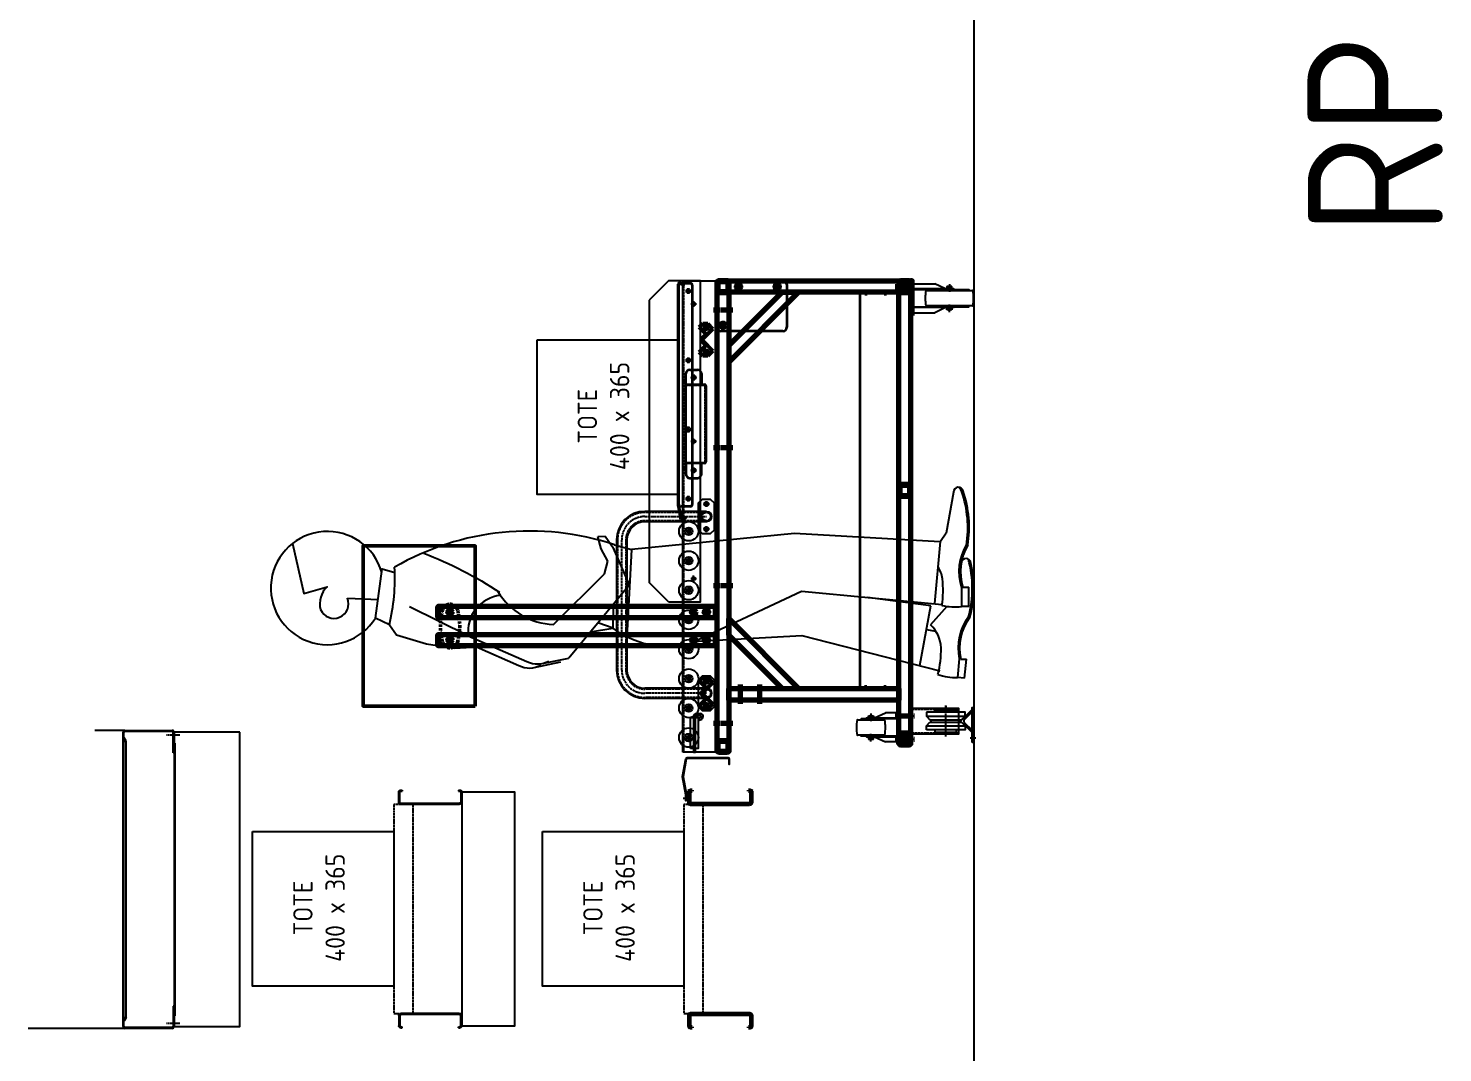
# Model space of a CAD drawing. Header units: millimetres. Extents: x -677815 to 476396, y -125373 to 39000.
# Drawn here: x 399487 to 403145, y -39129 to -36480 of the extents above; entities that cross this region are included whole.
import ezdxf

# ---------------------------------------------------------------- set-up
doc = ezdxf.new("R2010")
doc.units = ezdxf.units.MM
for name, pattern in [('Xref Rapid Pick$0$AM_ISO02W050', [7.5, 6, -1.5]), ('Xref Rapid Pick$0$CENTER', [7, 4, -1, 1, -1]), ('Xref Rapid Pick$0$HIDDEN', [9.525, 6.35, -3.175])]:
    doc.linetypes.add(name, pattern=pattern)
for name, color, linetype, lineweight in [('AM_BOR', 4, 'Continuous', 25), ('Xref Rapid Pick$0$Conv - Trash', 1, 'Continuous', 25), ('Xref Rapid Pick$0$Conv- Product decant', 3, 'Continuous', 50), ('Xref Rapid Pick$0$Cross Member', 5, 'Continuous', 50), ('Xref Rapid Pick$0$Dims', 7, 'Continuous', 50), ('Xref Rapid Pick$0$Handle', 3, 'Continuous', 25), ('Xref Rapid Pick$0$Hidden', 9, 'Xref Rapid Pick$0$AM_ISO02W050', 25), ('Xref Rapid Pick$0$Infill', 3, 'Continuous', 25), ('Xref Rapid Pick$0$Pan Guard', 131, 'Continuous', 25), ('Xref Rapid Pick$0$Roller', 6, 'Continuous', 25), ('Xref Rapid Pick$0$Side Channel', 1, 'Continuous', 25), ('Xref Rapid Pick$0$Touch Screen', 5, 'Continuous', 50), ('Xref Rapid Pick$0$Trays', 2, 'Continuous', 35), ('Xref Rapid Pick$0$Trolley Frame', 30, 'Continuous', 70)]:
    doc.layers.add(name, color=color, linetype=linetype, lineweight=lineweight)
for name, color, linetype in [('Xref Rapid Pick$0$B', 4, 'Continuous'), ('Xref Rapid Pick$0$Conv - Empty Tote', 35, 'Continuous'), ('Xref Rapid Pick$0$D', 7, 'Continuous'), ('Xref Rapid Pick$0$Tote', 7, 'Continuous'), ('Xref Rapid Pick$0$Track', 140, 'Continuous'), ('Xref Rapid Pick$0$Wheels', 103, 'Continuous')]:
    doc.layers.add(name, color=color, linetype=linetype)
doc.styles.add('Xref Rapid Pick$0$ACISOTS', font='isocp.shx', dxfattribs={"height": 1})
doc.styles.add('Xref Rapid Pick$0$STANDARD', font='ISOCP.SHX')

# ---------------------------------------------------------------- blocks, each defined once
blk = doc.blocks.new('*U798')
for p, q in [((-21.825, 158.0666), (-21.825, 154.6052)), ((-21.825, 154.6052), (-19.165, 154.6052)), ((-19.165, 158.0666), (-19.165, 154.6052)), ((9.84, 163.4952), (-16.3964, 163.4952)), ((9.84, 160.8352), (-16.3964, 160.8352)), ((13.015, 7.4225), (13.015, 157.6602)), ((15.675, 7.4225), (15.675, 157.6602)), ((555.675, 7.4225), (555.675, 157.6602)), ((558.335, 7.4225), (558.335, 157.6602)), ((561.51, 163.4952), (587.7464, 163.4952)), ((561.51, 160.8352), (587.7464, 160.8352)), ((590.515, 158.0666), (590.515, 154.6052)), ((593.175, 154.6052), (590.515, 154.6052)), ((593.175, 158.0666), (593.175, 154.6052)), ((-21.825, 8.89), (-21.825, 5.4286)), ((-21.825, 8.89), (-19.165, 8.89)), ((-19.165, 8.89), (-19.165, 5.4286)), ((-16.3964, 2.66), (8.2525, 2.66)), ((-16.3964, 0), (8.2525, 0)), ((587.7464, 2.66), (563.0975, 2.66)), ((587.7464, 0), (563.0975, 0)), ((590.515, 8.89), (590.515, 5.4286)), ((593.175, 8.89), (590.515, 8.89)), ((593.175, 8.89), (593.175, 5.4286))]:
    blk.add_line(p, q)
for centre, radius, start, end in [((-16.3964, 158.0666), 5.4286, 90, 180), ((-16.3964, 158.0666), 2.7686, 90, 180), ((9.84, 157.6602), 5.835, 0, 90), ((9.84, 157.6602), 3.175, 0, 90), ((561.51, 157.6602), 5.835, 90, 180), ((561.51, 157.6602), 3.175, 90, 180), ((587.7464, 158.0666), 5.4286, 0, 90), ((587.7464, 158.0666), 2.7686, 0, 90), ((-16.3964, 5.4286), 5.4286, 180, 270), ((-16.3964, 5.4286), 2.7686, 180, 270), ((8.2525, 7.4225), 4.7625, 270, 0), ((8.2525, 7.4225), 7.4225, 270, 0), ((563.0975, 7.4225), 7.4225, 180, 270), ((563.0975, 7.4225), 4.7625, 180, 270), ((587.7464, 5.4286), 2.7686, 270, 0), ((587.7464, 5.4286), 5.4286, 270, 0)]:
    blk.add_arc(centre, radius, start, end)
at = {"layer": 'Xref Rapid Pick$0$Hidden'}
blk.add_lwpolyline([(15.675, 176.4952), (555.675, 176.4952), (555.675, 126.4952), (15.675, 126.4952)], close=True, dxfattribs=at)
blk = doc.blocks.new('Xref Rapid Pick$0$Tote side 400 x 365')
at = {"layer": 'Xref Rapid Pick$0$Tote'}
blk.add_lwpolyline([(500, 365), (500, 0), (100, 0), (100, 365)], close=True, dxfattribs=at)
at = {"layer": 'Xref Rapid Pick$0$Tote', "insert": (124.2, 259.8), "char_height": 50, "attachment_point": 1, "style": 'Xref Rapid Pick$0$STANDARD'}
blk.add_mtext_dynamic_manual_height_columns('\\pi107.5;TOTE\\P\\pi38.967;400 x 365', width=355.005, gutter_width=12.5, heights=[0], dxfattribs=at)
blk = doc.blocks.new('*U812')
for p, q in [((-12.7, 5), (-12.7, 127)), ((-10.2, 5), (-10.2, 127)), ((-7.7, 132), (752.9, 132)), ((-7.7, 129.5), (5.6, 129.5)), ((15.5, 124.2), (6.8, 129.2)), ((16.7, 126.3), (8.1, 131.3)), ((17.3, 126), (727.2, 126)), ((18, 123.5), (727.2, 123.5)), ((728.5, 126.3), (737.1, 131.3)), ((729.7, 124.2), (738.4, 129.2)), ((739.6, 129.5), (752.9, 129.5)), ((755.4, 127), (755.4, 5)), ((757.9, 127), (757.9, 5))]:
    blk.add_line(p, q)
at = {"linetype": 'Continuous'}
for p, q in [((45.2, 2.5), (-7.7, 2.5)), ((-7.7, 0), (45.2, 0)), ((45.2, 0), (45.2, 2.5)), ((700, 2.5), (752.9, 2.5)), ((700, 0), (700, 2.5)), ((20.2, -0.8), (20.2, -2)), ((725, -0.8), (20.2, -0.8)), ((725, -2), (20.2, -2)), ((752.9, 0), (700, 0)), ((725, -0.8), (725, -2))]:
    blk.add_line(p, q, dxfattribs=at)
for centre, radius, start, end in [((-7.7, 127), 5, 90, 180), ((-7.7, 127), 2.5, 90, 180), ((5.6, 127), 5, 60, 90), ((5.6, 127), 2.5, 60, 90), ((18, 128.5), 5, 240, 270), ((18, 128.5), 2.5, 240, 270), ((727.2, 128.5), 2.5, 270, 300), ((727.2, 128.5), 5, 270, 300), ((739.6, 127), 5, 90, 120), ((739.6, 127), 2.5, 90, 120), ((752.9, 127), 5, 0, 90), ((752.9, 127), 2.5, 0, 90)]:
    blk.add_arc(centre, radius, start, end)
for centre, radius, start, end in [((-7.7, 5), 5, 180, 270), ((-7.7, 5), 2.5, 180, 270), ((752.9, 5), 5, 270, 0), ((752.9, 5), 2.5, 270, 0)]:
    blk.add_arc(centre, radius, start, end, dxfattribs=at)
at = {"layer": 'Xref Rapid Pick$0$Hidden', "linetype": 'Xref Rapid Pick$0$CENTER', "extrusion": (0, 1, 0)}
for p, q in [((0, -14.6), (0, 19.6)), ((745.2, -14.6), (745.2, 19.6))]:
    blk.add_line(p, q, dxfattribs=at)
blk = doc.blocks.new('Xref Rapid Pick$0$ram1')
for centre in [(821977.9, 788309.5), (822050.9, 788309.5)]:
    blk.add_circle(centre, 5)
at = {"linetype": 'Xref Rapid Pick$0$HIDDEN'}
for centre, radius, start, end in [((821977.9, 788309.5), 20, 105.6004, 254.3996), ((822014.4, 788178.8), 155.7, 74.3996, 105.6004), ((822050.9, 788309.5), 20, 285.6004, 74.3996), ((822014.4, 788440.2), 155.7, 254.3996, 285.6004)]:
    blk.add_arc(centre, radius, start, end, dxfattribs=at)
blk = doc.blocks.new('*U820')
at = {"color": 7, "linetype": 'Xref Rapid Pick$0$CENTER'}
for p, q in [((6.2, 0), (-6.2, 0)), ((0, -6.2), (0, 6.2))]:
    blk.add_line(p, q, dxfattribs=at)
for p, q in [((0, 5.5), (-4.8, 2.8)), ((-4.8, 2.8), (-4.8, -2.8)), ((0, 5.5), (4.8, 2.8)), ((4.8, 2.8), (4.8, -2.8)), ((0, -5.5), (-4.8, -2.8)), ((0, -5.5), (4.8, -2.8))]:
    blk.add_line(p, q)
for radius in [25, 10]:
    blk.add_circle((0, 0), radius)
blk = doc.blocks.new('Xref Rapid Pick$0$side channel side')
at = {"color": 7, "linetype": 'Xref Rapid Pick$0$CENTER'}
for p, q in [((382.5, 184.4), (397.5, 184.4)), ((390, 191.9), (390, 176.9)), ((455.5, 184.4), (470.5, 184.4)), ((463, 191.9), (463, 176.9)), ((541.7, 184.4), (556.7, 184.4)), ((549.2, 191.9), (549.2, 176.9)), ((821.7, 184.4), (836.7, 184.4)), ((829.2, 191.9), (829.2, 176.9)), ((896.7, 184.4), (911.7, 184.4)), ((904.2, 191.9), (904.2, 176.9)), ((1076.7, 184.4), (1061.7, 184.4)), ((1069.2, 191.9), (1069.2, 176.9)), ((1266.7, 184.4), (1251.7, 184.4)), ((1259.2, 191.9), (1259.2, 176.9)), ((212.5, 151.4), (227.5, 151.4)), ((220, 158.9), (220, 143.9)), ((277.5, 151.4), (292.5, 151.4)), ((285, 158.9), (285, 143.9)), ((382.5, 151.4), (397.5, 151.4)), ((390, 158.9), (390, 143.9)), ((455.5, 151.4), (470.5, 151.4)), ((463, 158.9), (463, 143.9)), ((669.6, 151.4), (684.6, 151.4)), ((677.1, 158.9), (677.1, 143.9)), ((734.6, 151.4), (749.6, 151.4)), ((742.1, 158.9), (742.1, 143.9)), ((1126.7, 151.4), (1141.7, 151.4)), ((1134.2, 158.9), (1134.2, 143.9)), ((1191.7, 151.4), (1206.7, 151.4)), ((1199.2, 158.9), (1199.2, 143.9)), ((175, 132.2), (175, 117.2)), ((531, 132.2), (531, 117.2)), ((888.2, 132.2), (888.2, 117.2)), ((1244.2, 132.2), (1244.2, 117.2))]:
    blk.add_line(p, q, dxfattribs=at)
blk.add_lwpolyline([(100, 212.4), (1319.2, 212.4), (1319.2, 123.4), (100, 123.4)], close=True)
for centre, radius in [((390, 184.4), 5.5), ((463, 184.4), 5.5), ((549.2, 184.4), 4.5), ((829.2, 184.4), 4.5), ((904.2, 184.4), 4.5), ((1069.2, 184.4), 4.5), ((1259.2, 184.4), 4.5), ((220, 151.4), 5.5), ((285, 151.4), 5.5), ((390, 151.4), 5.5), ((463, 151.4), 5.5), ((677.1, 151.4), 5.5), ((742.1, 151.4), 5.5), ((1134.2, 151.4), 5.5), ((1199.2, 151.4), 5.5)]:
    blk.add_circle(centre, radius)
at = {"layer": 'Xref Rapid Pick$0$Hidden'}
for p, q in [((100, 209.9), (1319.2, 209.9)), ((100, 125.9), (1319.2, 125.9))]:
    blk.add_line(p, q, dxfattribs=at)
blk = doc.blocks.new('Xref Rapid Pick$0$tote tray side')
at = {"color": 7, "linetype": 'Xref Rapid Pick$0$CENTER'}
for p, q in [((2935.9, 972.7), (2950.9, 972.7)), ((2943.4, 980.2), (2943.4, 965.2)), ((3114.9, 972.7), (3129.9, 972.7)), ((3122.4, 980.2), (3122.4, 965.2)), ((3293.9, 972.7), (3308.9, 972.7)), ((3301.4, 980.2), (3301.4, 965.2)), ((3472.9, 972.7), (3487.9, 972.7)), ((3480.4, 980.2), (3480.4, 965.2))]:
    blk.add_line(p, q, dxfattribs=at)
for points in [[(2887.6, 986.9), (2894.2, 979), (2895.7, 980.3), (2889.1, 988.1)], [(2923.4, 999.1), (2889.9, 993.2)], [(2923.8, 997.3), (2890.3, 991.4)], [(2923.4, 967.7), (2923.4, 992.2)], [(2924.1, 999.2), (3498.1, 999.2)], [(2924.1, 997.3), (3498.1, 997.3)], [(2926.4, 997.4), (2926.4, 999.2)], [(3499.9, 994.3), (3494.7, 985.4), (3496.4, 984.5), (3501.5, 993.3)], [(3497.4, 997.4), (3497.4, 999.2)], [(3500.4, 992.2), (3500.4, 967.7)], [(3495.4, 962.7), (2928.4, 962.7)]]:
    blk.add_lwpolyline(points)
for centre in [(2943.4, 972.7), (3122.4, 972.7), (3301.4, 972.7), (3480.4, 972.7)]:
    blk.add_circle(centre, 4.5)
for centre, radius, start, end in [((2890.6, 989.4), 3.9, 100, 220), ((2890.6, 989.4), 2, 100, 220), ((2924.1, 995.3), 3.9, 90, 100), ((2926.4, 992.2), 3, 120, 180), ((2924.1, 995.3), 2, 90, 100), ((2923.4, 997.4), 3, 300, 0), ((3500.4, 997.4), 3, 180, 240), ((3498.1, 995.3), 3.9, 330, 90), ((3498.1, 995.3), 2, 330, 90), ((3497.4, 992.2), 3, 0, 60), ((2928.4, 967.7), 5, 180, 270), ((3495.4, 967.7), 5, 270, 360)]:
    blk.add_arc(centre, radius, start, end)
blk = doc.blocks.new('Xref Rapid Pick$0$cross member sect')
for p, q in [((3257.6, 1106.5), (3248.4, 1097.3)), ((3277.4, 1086.7), (3257.6, 1106.5)), ((3285.8, 1099.4), (3275.2, 1088.8)), ((3304.9, 1088.8), (3294.3, 1099.4)), ((3322.6, 1106.5), (3302.8, 1086.7)), ((3331.8, 1097.3), (3322.6, 1106.5)), ((3248.4, 1097.3), (3248.4, 1084.6)), ((3261.8, 1071.1), (3248.4, 1084.6)), ((3288, 1097.3), (3261.8, 1071.1)), ((3318.4, 1071.1), (3292.2, 1097.3)), ((3331.8, 1084.6), (3318.4, 1071.1)), ((3331.8, 1097.3), (3331.8, 1084.6))]:
    blk.add_line(p, q)
for centre in [(3257.6, 1088.1), (3322.6, 1088.1)]:
    blk.add_circle(centre, 5.5)
for radius in [6, 3]:
    blk.add_arc((3290.1, 1095.2), radius, 45, 135)
at = {"layer": 'Xref Rapid Pick$0$Hidden'}
for p, q in [((3275.2, 1088.8), (3259.7, 1073.3)), ((3320.5, 1073.3), (3304.9, 1088.8))]:
    blk.add_line(p, q, dxfattribs=at)
blk = doc.blocks.new('Xref Rapid Pick$0$pan guard')
at = {"color": 7, "linetype": 'Xref Rapid Pick$0$CENTER'}
for p, q in [((549.9, 537.7), (564.9, 537.7)), ((557.4, 545.2), (557.4, 530.2)), ((904.9, 537.7), (919.9, 537.7)), ((912.4, 545.2), (912.4, 530.2)), ((1274.9, 537.7), (1259.9, 537.7)), ((1267.4, 545.2), (1267.4, 530.2))]:
    blk.add_line(p, q, dxfattribs=at)
for points in [[(497.4, 602.7), (547.4, 652.7)], [(1277.4, 652.7), (547.4, 652.7)], [(1327.4, 602.7), (1277.4, 652.7)], [(497.4, 602.7), (497.4, 519.7), (1327.4, 519.7), (1327.4, 602.7)]]:
    blk.add_lwpolyline(points)
for centre in [(557.4, 537.7), (912.4, 537.7), (1267.4, 537.7)]:
    blk.add_circle(centre, 4.5)
blk = doc.blocks.new('Xref Rapid Pick$0$V-GROOVE WHEEL FRONT')
for p, q in [((4963.2, 2395.8), (4972.8, 2386.7)), ((4972.7, 2386.3), (4972.7, 2305.3)), ((4988.2, 2395.8), (4978.7, 2386.7)), ((4978.7, 2386.3), (4978.7, 2305.3)), ((4963.2, 2295.8), (4972.8, 2304.8)), ((4988.2, 2295.8), (4978.7, 2304.8))]:
    blk.add_line(p, q)
at = {"color": 7, "linetype": 'Xref Rapid Pick$0$CENTER'}
blk.add_line((4935.7, 2345.8), (5015.7, 2345.8), dxfattribs=at)
for points in [[(4952.7, 2395.8), (4963.2, 2395.8), (4963.2, 2295.8), (4952.7, 2295.8)], [(4998.7, 2395.8), (4988.2, 2395.8), (4988.2, 2295.8), (4998.7, 2295.8)]]:
    blk.add_lwpolyline(points, close=True)
for points in [[(4952.7, 2373.8), (4946.7, 2373.8), (4946.7, 2317.8), (4952.7, 2317.8)], [(4998.7, 2373.8), (5004.7, 2373.8), (5004.7, 2317.8), (4998.7, 2317.8)]]:
    blk.add_lwpolyline(points)
for centre, start, end in [((4975.7, 2386.3), 171.3287, 8.6713), ((4975.7, 2305.3), 351.3287, 188.6713)]:
    blk.add_arc(centre, 3, start, end)
blk = doc.blocks.new('Xref Rapid Pick$0$BM8X60H_S')
for p, q in [((-6.5, 5.7), (6.5, 5.7)), ((-6.5, 0), (-6.5, 5.7)), ((6.5, 0), (-6.5, 0)), ((0, 5.1), (0, 0)), ((6.5, 5.7), (6.5, 0))]:
    blk.add_line(p, q)
for centre in [(-3.2, -3.7), (3.2, -3.7)]:
    blk.add_arc(centre, 9.39, 69.7438, 110.2562)
blk = doc.blocks.new('Xref Rapid Pick$0$castor front')
at = {"color": 8}
for p, q in [((1886.9, 11114.8), (1886.9, 11112.8)), ((1891.4, 11118.3), (1891.4, 11109.3)), ((1895.9, 11114.8), (1895.9, 11112.8)), ((1946.9, 11114.8), (1946.9, 11112.8)), ((1951.4, 11118.3), (1951.4, 11109.3)), ((1955.9, 11114.8), (1955.9, 11112.8)), ((1885.2, 11018.3), (1904.9, 11018.3)), ((1957.6, 11018.3), (1937.9, 11018.3))]:
    blk.add_line(p, q, dxfattribs=at)
for p, q in [((1896.9, 11028), (1883.9, 11055.8)), ((1945.9, 11028), (1958.9, 11055.8))]:
    blk.add_line(p, q)
for points in [[(1882.4, 11114.8), (1960.4, 11114.8), (1960.4, 11112.8), (1882.4, 11112.8)], [(1898.9, 11007), (1896.9, 11007), (1896.9, 11112.8), (1898.9, 11112.8)], [(1943.9, 11007), (1945.9, 11007), (1945.9, 11112.8), (1943.9, 11112.8)]]:
    blk.add_lwpolyline(points, close=True)
for points in [[(1883.9, 11112.8), (1883.9, 11055.8)], [(1958.9, 11112.8), (1958.9, 11055.8)], [(1901.4, 11068.3), (1898.9, 11068.3), (1898.9, 10968.3), (1901.4, 10968.3)], [(1901.4, 10958.7), (1901.4, 11078)], [(1941.4, 11078), (1941.4, 10958.7)], [(1941.4, 11068.3), (1943.9, 11068.3), (1943.9, 10968.3), (1941.4, 10968.3)]]:
    blk.add_lwpolyline(points)
for centre, radius, start, end in [((1902.4, 11078), 1, 101.0648, 180), ((1921.4, 10980.8), 100, 78.9352, 101.0648), ((1940.4, 11078), 1, 0, 78.9352), ((1902.4, 10958.7), 1, 180, 258.9352), ((1921.4, 11055.8), 100, 258.9352, 281.0648), ((1940.4, 10958.7), 1, 281.0648, 0)]:
    blk.add_arc(centre, radius, start, end)
at = {"rotation": 90}
blk.add_blockref('Xref Rapid Pick$0$BM8X60H_S', (1896.9, 11018.3), dxfattribs=at)
at = {"xscale": -1, "rotation": 270}
blk.add_blockref('Xref Rapid Pick$0$BM8X60H_S', (1945.9, 11018.3), dxfattribs=at)
blk = doc.blocks.new('Xref Rapid Pick$0$handle side')
at = {"color": 7, "linetype": 'Xref Rapid Pick$0$CENTER'}
for p, q in [((5247.9, 3299.5), (5247.9, 3284.5)), ((5312.9, 3299.5), (5312.9, 3284.5)), ((5705, 3299.5), (5705, 3284.5)), ((5770, 3299.5), (5770, 3284.5)), ((5240.4, 3292), (5255.4, 3292)), ((5320.4, 3292), (5305.4, 3292)), ((5697.5, 3292), (5712.5, 3292)), ((5777.5, 3292), (5762.5, 3292))]:
    blk.add_line(p, q, dxfattribs=at)
for points in [[(5677.5, 3524.4), (5340.4, 3524.4)], [(5677.5, 3497.5), (5340.4, 3497.5)], [(5266.9, 3292), (5266.9, 3451)], [(5293.8, 3292), (5293.8, 3451)], [(5724, 3292), (5724, 3451)], [(5750.9, 3292), (5750.9, 3451)]]:
    blk.add_lwpolyline(points)
for points in [[(5315.4, 3312), (5325.4, 3302), (5325.4, 3282), (5315.4, 3272), (5245.4, 3272), (5235.4, 3282), (5235.4, 3302), (5245.4, 3312)], [(5772.5, 3312), (5782.5, 3302), (5782.5, 3282), (5772.5, 3272), (5702.5, 3272), (5692.5, 3282), (5692.5, 3302), (5702.5, 3312)]]:
    blk.add_lwpolyline(points, close=True)
for centre, radius in [((5247.9, 3292), 5.5), ((5280.4, 3292), 13.4), ((5312.9, 3292), 5.5), ((5705, 3292), 5.5), ((5737.5, 3292), 13.4), ((5770, 3292), 5.5)]:
    blk.add_circle(centre, radius)
for centre, radius, start, end in [((5340.4, 3451), 73.4, 90, 180), ((5677.5, 3451), 73.4, 0, 90), ((5340.4, 3451), 46.5, 90, 180), ((5677.5, 3451), 46.5, 0, 90)]:
    blk.add_arc(centre, radius, start, end)
at = {"layer": 'Xref Rapid Pick$0$Hidden'}
for points in [[(5677.5, 3521.8), (5340.4, 3521.8)], [(5340.4, 3511), (5677.5, 3511)], [(5677.5, 3500.1), (5340.4, 3500.1)], [(5269.5, 3292), (5269.5, 3451)], [(5280.4, 3292), (5280.4, 3451)], [(5291.2, 3292), (5291.2, 3451)], [(5726.6, 3292), (5726.6, 3451)], [(5737.5, 3451), (5737.5, 3292)], [(5748.3, 3292), (5748.3, 3451)]]:
    blk.add_lwpolyline(points, dxfattribs=at)
for centre in [(5280.4, 3292), (5737.5, 3292)]:
    blk.add_circle(centre, 10.8, dxfattribs=at)
for centre, radius, start, end in [((5340.4, 3451), 70.8, 90, 180), ((5677.5, 3451), 70.8, 0, 90), ((5340.4, 3451), 60, 90, 180), ((5340.4, 3451), 49.2, 90, 180), ((5677.5, 3451), 60, 0, 90), ((5677.5, 3451), 49.2, 0, 90)]:
    blk.add_arc(centre, radius, start, end, dxfattribs=at)
blk = doc.blocks.new('Xref Rapid Pick$0$knife tray front')
at = {"color": 7, "linetype": 'Xref Rapid Pick$0$CENTER'}
for p, q in [((273.6, 5461.9), (288.6, 5461.9)), ((281.1, 5469.4), (281.1, 5454.4)), ((528.6, 5461.9), (513.6, 5461.9)), ((521.1, 5469.4), (521.1, 5454.4))]:
    blk.add_line(p, q, dxfattribs=at)
for points in [[(261.1, 5471.9), (261.1, 5451.9)], [(299.5, 5481.9), (271.1, 5481.9)], [(299.5, 5433.9), (299.5, 5481.9), (502.7, 5481.9), (502.7, 5433.9)], [(502.7, 5481.9), (531.1, 5481.9)], [(541.1, 5471.9), (541.1, 5451.9)], [(271.1, 5441.9), (299.5, 5441.9)], [(499.1, 5430.3), (303.1, 5430.3)], [(531.1, 5441.9), (502.7, 5441.9)]]:
    blk.add_lwpolyline(points)
for centre in [(281.1, 5461.9), (521.1, 5461.9)]:
    blk.add_circle(centre, 4.5)
for centre, radius, start, end in [((271.1, 5471.9), 10, 90, 180), ((271.1, 5451.9), 10, 180, 270), ((531.1, 5471.9), 10, 0, 90), ((531.1, 5451.9), 10, 270, 0), ((303.1, 5433.9), 3.6, 180, 270), ((499.1, 5433.9), 3.6, 270, 0)]:
    blk.add_arc(centre, radius, start, end)
at = {"layer": 'Xref Rapid Pick$0$Hidden'}
for p, q in [((301.1, 5481.9), (301.1, 5433.9)), ((501.1, 5481.9), (501.1, 5433.9)), ((303.1, 5431.9), (499.1, 5431.9))]:
    blk.add_line(p, q, dxfattribs=at)
for centre, start, end in [((303.1, 5433.9), 180, 270), ((499.1, 5433.9), 270, 360)]:
    blk.add_arc(centre, 2, start, end, dxfattribs=at)
blk = doc.blocks.new('Xref Rapid Pick$0$padbolt front')
for points in [[(2297.2, 1540.1), (2204.7, 1540.1), (2204.7, 1535.1), (2297.2, 1535.1)], [(2295, 1521.3), (2291.9, 1526.7), (2287.6, 1524.2), (2290.7, 1518.8)], [(2299.7, 1532.6), (2299.7, 1522.6)], [(2304.7, 1532.6), (2304.7, 1522.6)]]:
    blk.add_lwpolyline(points)
blk.add_lwpolyline([(2214.7, 1547.6), (2294.7, 1547.6), (2294.7, 1527.6), (2214.7, 1527.6)], close=True)
for centre, radius, start, end in [((2297.2, 1532.6), 7.5, 0, 90), ((2297.2, 1522.6), 7.5, 210, 0), ((2297.2, 1522.6), 2.5, 210, 0), ((2297.2, 1532.6), 2.5, 0, 90)]:
    blk.add_arc(centre, radius, start, end)
blk = doc.blocks.new('Xref Rapid Pick$0$small castor front')
for p, q in [((3930.9, 2613.7), (3917.9, 2585.8)), ((3979.9, 2613.7), (3992.9, 2585.8))]:
    blk.add_line(p, q)
at = {"color": 8}
for p, q in [((3919.2, 2623.3), (3938.9, 2623.3)), ((3991.6, 2623.3), (3971.9, 2623.3)), ((3920.9, 2550.8), (3920.9, 2552.8)), ((3925.4, 2547.3), (3925.4, 2556.3)), ((3929.9, 2550.8), (3929.9, 2552.8)), ((3980.9, 2550.8), (3980.9, 2552.8)), ((3985.4, 2547.3), (3985.4, 2556.3)), ((3989.9, 2550.8), (3989.9, 2552.8))]:
    blk.add_line(p, q, dxfattribs=at)
for points in [[(3932.9, 2634.7), (3930.9, 2634.7), (3930.9, 2552.8), (3932.9, 2552.8)], [(3977.9, 2634.7), (3979.9, 2634.7), (3979.9, 2552.8), (3977.9, 2552.8)], [(3994.4, 2550.8), (3916.4, 2550.8), (3916.4, 2552.8), (3994.4, 2552.8)]]:
    blk.add_lwpolyline(points, close=True)
for points in [[(3935.4, 2598.3), (3932.9, 2598.3), (3932.9, 2648.3), (3935.4, 2648.3)], [(3935.4, 2588.7), (3935.4, 2658)], [(3975.4, 2658), (3975.4, 2588.7)], [(3975.4, 2598.3), (3977.9, 2598.3), (3977.9, 2648.3), (3975.4, 2648.3)], [(3917.9, 2552.8), (3917.9, 2585.8)], [(3992.9, 2552.8), (3992.9, 2585.8)]]:
    blk.add_lwpolyline(points)
for centre, radius, start, end in [((3936.4, 2658), 1, 101.0648, 180), ((3955.4, 2560.8), 100, 78.9352, 101.0648), ((3974.4, 2658), 1, 0, 78.9352), ((3936.4, 2588.7), 1, 180, 258.9352), ((3955.4, 2685.8), 100, 258.9352, 281.0648), ((3974.4, 2588.7), 1, 281.0648, 0)]:
    blk.add_arc(centre, radius, start, end)
at = {"xscale": -1, "rotation": 90}
blk.add_blockref('Xref Rapid Pick$0$BM8X60H_S', (3930.9, 2623.3), dxfattribs=at)
at = {"rotation": 270}
blk.add_blockref('Xref Rapid Pick$0$BM8X60H_S', (3979.9, 2623.3), dxfattribs=at)
blk = doc.blocks.new('Xref Rapid Pick$0$scanner plate')
at = {"color": 7, "linetype": 'Xref Rapid Pick$0$CENTER'}
for p, q in [((2384, 1397.2), (2384, 1382.2)), ((2376.5, 1389.7), (2391.5, 1389.7)), ((2484, 1357.2), (2484, 1342.2)), ((2476.5, 1349.7), (2491.5, 1349.7)), ((2476.5, 1249.7), (2491.5, 1249.7)), ((2484, 1257.2), (2484, 1242.2))]:
    blk.add_line(p, q, dxfattribs=at)
for points in [[(2369, 1234.7), (2369, 1394.7)], [(2379, 1404.7), (2489, 1404.7)], [(2499, 1394.7), (2499, 1234.7)], [(2489, 1224.7), (2379, 1224.7)]]:
    blk.add_lwpolyline(points)
for centre in [(2384, 1389.7), (2484, 1349.7), (2484, 1249.7)]:
    blk.add_circle(centre, 5.5)
for centre, start, end in [((2379, 1394.7), 90, 180), ((2489, 1394.7), 0, 90), ((2379, 1234.7), 180, 270), ((2489, 1234.7), 270, 0)]:
    blk.add_arc(centre, 10, start, end)
blk = doc.blocks.new('Xref Rapid Pick$0$mounting plate sect')
at = {"color": 7, "linetype": 'Xref Rapid Pick$0$CENTER'}
for p, q in [((10004, 8433.5), (10019, 8433.5)), ((10004, 8383.5), (10019, 8383.5))]:
    blk.add_line(p, q, dxfattribs=at)
blk.add_lwpolyline([(10010, 8453.5), (10013, 8453.5), (10013, 8303.5), (10010, 8303.5)], close=True)
blk = doc.blocks.new('Xref Rapid Pick$0$END CAP SIDE')
blk.add_lwpolyline([(10241.7, 1172.2), (10243.7, 1172.2), (10243.7, 1145.2), (10241.7, 1145.2)], close=True)
blk = doc.blocks.new('Xref Rapid Pick$0$touch screen post front')
at = {"color": 7, "linetype": 'Xref Rapid Pick$0$CENTER'}
for p, q in [((7198.6, 3115.5), (7198.6, 3100.5)), ((7191.1, 3108), (7206.1, 3108)), ((7191.1, 2478), (7206.1, 2478)), ((7198.6, 2485.5), (7198.6, 2470.5)), ((7198.6, 2452.5), (7198.6, 2437.5)), ((7191.1, 2445), (7206.1, 2445))]:
    blk.add_line(p, q, dxfattribs=at)
blk.add_lwpolyline([(7183.6, 2422), (7183.6, 3138), (7213.6, 3138), (7213.6, 2422)], close=True)
for centre in [(7198.6, 3108), (7198.6, 2478), (7198.6, 2445)]:
    blk.add_circle(centre, 5.5)
at = {"layer": 'Xref Rapid Pick$0$Hidden'}
for p, q in [((7185.6, 2422), (7185.6, 3138)), ((7211.6, 2422), (7211.6, 3138))]:
    blk.add_line(p, q, dxfattribs=at)
at = {"layer": 'Xref Rapid Pick$0$Trolley Frame', "rotation": 90}
blk.add_blockref('Xref Rapid Pick$0$END CAP SIDE', (8357.3, -7103.8), dxfattribs=at)
at = {"layer": 'Xref Rapid Pick$0$Trolley Frame', "xscale": -1, "rotation": 90}
blk.add_blockref('Xref Rapid Pick$0$END CAP SIDE', (8357.3, 12663.7), dxfattribs=at)
blk = doc.blocks.new('Xref Rapid Pick$0$bottom member long')
at = {"color": 7, "linetype": 'Xref Rapid Pick$0$CENTER'}
for p, q in [((4643.8, 1627.7), (4643.8, 1577.7)), ((4703.8, 1627.7), (4703.8, 1577.7))]:
    blk.add_line(p, q, dxfattribs=at)
blk.add_lwpolyline([(4630.8, 1617.7), (5798.8, 1617.7), (5798.8, 1587.7), (4630.8, 1587.7)], close=True)
at = {"layer": 'Xref Rapid Pick$0$Hidden'}
for p, q in [((4630.8, 1615.7), (5798.8, 1615.7)), ((4630.8, 1589.7), (5798.8, 1589.7))]:
    blk.add_line(p, q, dxfattribs=at)
blk = doc.blocks.new('Xref Rapid Pick$0$vert member front')
at = {"color": 7, "linetype": 'Xref Rapid Pick$0$CENTER'}
for p, q in [((7698.7, 590.8), (7698.7, 575.8)), ((7691.2, 583.3), (7706.2, 583.3)), ((7691.2, 483.3), (7706.2, 483.3)), ((7698.7, 490.8), (7698.7, 475.8))]:
    blk.add_line(p, q, dxfattribs=at)
blk.add_lwpolyline([(7713.7, 608.3), (7713.7, 138.3), (7683.7, 138.3), (7683.7, 608.3)], close=True)
for centre in [(7698.7, 583.3), (7698.7, 483.3)]:
    blk.add_circle(centre, 5.5)
at = {"layer": 'Xref Rapid Pick$0$Hidden'}
for p, q in [((7685.7, 608.3), (7685.7, 138.3)), ((7711.7, 608.3), (7711.7, 138.3))]:
    blk.add_line(p, q, dxfattribs=at)
blk = doc.blocks.new('Xref Rapid Pick$0$vert member 2 front')
at = {"color": 7, "linetype": 'Xref Rapid Pick$0$CENTER'}
for p, q in [((13047.8, 538.8), (13097.8, 538.8)), ((13047.8, 488.8), (13097.8, 488.8))]:
    blk.add_line(p, q, dxfattribs=at)
blk.add_lwpolyline([(13087.8, 568.8), (13087.8, 128.8), (13057.8, 128.8), (13057.8, 568.8)], close=True)
at = {"layer": 'Xref Rapid Pick$0$Hidden'}
for p, q in [((13059.8, 568.8), (13059.8, 128.8)), ((13085.8, 568.8), (13085.8, 128.8))]:
    blk.add_line(p, q, dxfattribs=at)
blk = doc.blocks.new('Xref Rapid Pick$0$diagonal support')
for points in [[(4746.5, 2657.8), (4884.4, 2795.7)], [(4926.9, 2795.7), (4746.5, 2615.4)], [(4884.4, 2795.7), (4926.9, 2795.7)], [(4746.5, 2657.8), (4746.5, 2615.4)]]:
    blk.add_lwpolyline(points)
at = {"layer": 'Xref Rapid Pick$0$Hidden'}
for p, q in [((4746.5, 2655), (4887.3, 2795.7)), ((4746.5, 2618.2), (4924, 2795.7))]:
    blk.add_line(p, q, dxfattribs=at)
blk = doc.blocks.new('Xref Rapid Pick$0$top member long side')
at = {"color": 7, "linetype": 'Xref Rapid Pick$0$CENTER'}
for p, q in [((5359.7, 897), (5359.7, 847)), ((5715.7, 897), (5715.7, 847)), ((6072.9, 897), (6072.9, 847)), ((6388.9, 879.5), (6388.9, 864.5)), ((6428.9, 897), (6428.9, 847)), ((6381.4, 872), (6396.4, 872))]:
    blk.add_line(p, q, dxfattribs=at)
blk.add_lwpolyline([(5286.7, 887), (6501.9, 887), (6501.9, 857), (5286.7, 857)], close=True)
blk.add_circle((6388.9, 872), 5.5)
at = {"layer": 'Xref Rapid Pick$0$Hidden'}
for p, q in [((5286.7, 885), (6501.9, 885)), ((5286.7, 859), (6501.9, 859))]:
    blk.add_line(p, q, dxfattribs=at)
blk = doc.blocks.new('Xref Rapid Pick$0$shs sect w hole')
at = {"color": 7, "linetype": 'Xref Rapid Pick$0$CENTER'}
blk.add_line((6009.2, 595.7), (6009.2, 545.7), dxfattribs=at)
for points in [[(6020.2, 585.7), (5998.2, 585.7)], [(5994.2, 581.7), (5994.2, 559.7)], [(5996.2, 581.7), (5996.2, 559.7)], [(6020.2, 583.7), (5998.2, 583.7)], [(5998.2, 557.7), (6020.2, 557.7)], [(5998.2, 555.7), (6020.2, 555.7)], [(6022.2, 559.7), (6022.2, 581.7)], [(6024.2, 559.7), (6024.2, 581.7)]]:
    blk.add_lwpolyline(points)
for centre, radius, start, end in [((5998.2, 581.7), 4, 90, 180), ((6020.2, 581.7), 4, 0, 90), ((5998.2, 559.7), 4, 180, 270), ((5998.2, 581.7), 2, 90, 180), ((5998.2, 559.7), 2, 180, 270), ((6020.2, 581.7), 2, 0, 90), ((6020.2, 559.7), 2, 270, 0), ((6020.2, 559.7), 4, 270, 0)]:
    blk.add_arc(centre, radius, start, end)
blk = doc.blocks.new('Xref Rapid Pick$0$shs sect')
for points in [[(4139.2, 2049.5), (4161.2, 2049.5)], [(4135.2, 2023.5), (4135.2, 2045.5)], [(4137.2, 2023.5), (4137.2, 2045.5)], [(4139.2, 2047.5), (4161.2, 2047.5)], [(4161.2, 2021.5), (4139.2, 2021.5)], [(4161.2, 2019.5), (4139.2, 2019.5)], [(4163.2, 2045.5), (4163.2, 2023.5)], [(4165.2, 2045.5), (4165.2, 2023.5)]]:
    blk.add_lwpolyline(points)
for centre, radius, start, end in [((4139.2, 2045.5), 4, 90, 180), ((4161.2, 2045.5), 4, 0, 90), ((4139.2, 2023.5), 4, 180, 270), ((4139.2, 2045.5), 2, 90, 180), ((4139.2, 2023.5), 2, 180, 270), ((4161.2, 2045.5), 2, 0, 90), ((4161.2, 2023.5), 2, 270, 0), ((4161.2, 2023.5), 4, 270, 0)]:
    blk.add_arc(centre, radius, start, end)
blk = doc.blocks.new('Xref Rapid Pick$0$castor plate front')
at = {"color": 7, "linetype": 'Xref Rapid Pick$0$CENTER'}
for p, q in [((5664.9, 2812.5), (5664.9, 2797.5)), ((5724.9, 2812.5), (5724.9, 2797.5))]:
    blk.add_line(p, q, dxfattribs=at)
blk.add_lwpolyline([(5649.9, 2803), (5739.9, 2803), (5739.9, 2807), (5649.9, 2807)], close=True)
blk = doc.blocks.new('Xref Rapid Pick$0$frame front')
at = {"layer": 'Xref Rapid Pick$0$Trolley Frame', "xscale": -1}
for name, p in [('Xref Rapid Pick$0$shs sect', (21496.1, 342.5)), ('Xref Rapid Pick$0$shs sect', (22685.3, 342.5)), ('Xref Rapid Pick$0$END CAP SIDE', (28791.9, 1218.3)), ('Xref Rapid Pick$0$diagonal support', (23266.7, -433.7)), ('Xref Rapid Pick$0$shs sect', (22158.3, -127.5))]:
    blk.add_blockref(name, p, dxfattribs=at)
at = {"layer": 'Xref Rapid Pick$0$Trolley Frame'}
for name, p in [('Xref Rapid Pick$0$END CAP SIDE', (7089.2, 1218.3)), ('Xref Rapid Pick$0$top member long side', (12046.2, 1505)), ('Xref Rapid Pick$0$vert member 2 front', (4408.3, 1793.2)), ('Xref Rapid Pick$0$diagonal support', (12749.6, -433.7)), ('Xref Rapid Pick$0$vert member front', (10836.5, 1753.6)), ('Xref Rapid Pick$0$shs sect w hole', (11355.9, 1336.3)), ('Xref Rapid Pick$0$END CAP SIDE', (7108.4, 748.3)), ('Xref Rapid Pick$0$bottom member long', (12721.4, 304.3)), ('Xref Rapid Pick$0$shs sect w hole', (12525.9, 1336.3)), ('Xref Rapid Pick$0$castor plate front', (12810.3, -915))]:
    blk.add_blockref(name, p, dxfattribs=at)
blk = doc.blocks.new('Xref Rapid Pick$0$v-groove wmnt front')
at = {"color": 7, "linetype": 'Xref Rapid Pick$0$CENTER'}
for p, q in [((2356.9, 2473.1), (2356.9, 2458.1)), ((2416.9, 2473.1), (2416.9, 2458.1)), ((2363.9, 2376.6), (2378.9, 2376.6)), ((2442.9, 2376.6), (2427.9, 2376.6))]:
    blk.add_line(p, q, dxfattribs=at)
for points in [[(2441.9, 2463.6), (2341.9, 2463.6), (2341.9, 2467.6), (2441.9, 2467.6)], [(2369.9, 2463.6), (2436.9, 2463.6), (2436.9, 2343.6), (2369.9, 2343.6)]]:
    blk.add_lwpolyline(points, close=True)
at = {"layer": 'Xref Rapid Pick$0$Hidden'}
for p, q in [((2372.9, 2463.6), (2372.9, 2343.6)), ((2433.9, 2463.6), (2433.9, 2343.6))]:
    blk.add_line(p, q, dxfattribs=at)
blk = doc.blocks.new('Xref Rapid Pick$0$bottom shelf')
at = {"color": 7, "linetype": 'Xref Rapid Pick$0$CENTER'}
for p, q in [((1100.4, 3241.7), (1115.4, 3241.7)), ((2137, 3241.7), (2122, 3241.7)), ((1100.4, 3191.7), (1115.4, 3191.7)), ((2137, 3191.7), (2122, 3191.7))]:
    blk.add_line(p, q, dxfattribs=at)
for points in [[(1107.1, 3159.7), (1107.1, 3256.7), (2130.3, 3256.7), (2130.3, 3159.7)], [(2126.7, 3156.1), (1110.7, 3156.1)]]:
    blk.add_lwpolyline(points)
for centre, start, end in [((1110.7, 3159.7), 180, 270), ((2126.7, 3159.7), 270, 0)]:
    blk.add_arc(centre, 3.6, start, end)
at = {"layer": 'Xref Rapid Pick$0$Hidden'}
for p, q in [((1108.7, 3159.7), (1108.7, 3256.7)), ((2128.7, 3159.7), (2128.7, 3256.7)), ((1110.7, 3157.7), (2126.7, 3157.7))]:
    blk.add_line(p, q, dxfattribs=at)
for centre, start, end in [((1110.7, 3159.7), 180, 270), ((2126.7, 3159.7), 270, 0)]:
    blk.add_arc(centre, 2, start, end, dxfattribs=at)
blk = doc.blocks.new('Xref Rapid Pick$0$infill plate sect')
at = {"color": 7, "linetype": 'Xref Rapid Pick$0$CENTER'}
blk.add_line((2818.6, 8307.7), (2818.6, 8292.7), dxfattribs=at)
for points in [[(2826.8, 8301), (2873.3, 8309.2)], [(2873.6, 8307.8), (2826.9, 8299.6)], [(2919.5, 8299.8), (2874.3, 8307.8)], [(2874.5, 8309.2), (2919.8, 8301.3)], [(2811.6, 8299.5), (2811.6, 8301), (2826.5, 8301)], [(2826.3, 8299.5), (2811.6, 8299.5)], [(2921.2, 8191.5), (2921.2, 8297.8)], [(2922.7, 8191.5), (2922.7, 8297.8)], [(2919.2, 8189.5), (2906.2, 8189.5), (2906.2, 8188), (2919.2, 8188)]]:
    blk.add_lwpolyline(points)
for centre, radius, start, end in [((2873.9, 8305.8), 3.5, 80, 100.0272), ((2873.9, 8305.8), 2, 80, 100), ((2826.3, 8303), 3.5, 270, 280), ((2826.5, 8303), 2, 270, 280.0272), ((2919.2, 8297.8), 2, 0, 80), ((2919.2, 8297.8), 3.5, 0, 80), ((2919.2, 8191.5), 2, 270, 0), ((2919.2, 8191.5), 3.5, 270, 0)]:
    blk.add_arc(centre, radius, start, end)
blk = doc.blocks.new('Xref Rapid Pick$0$ANGLE END')
for points in [[(4752.8, 2234), (4751.2, 2234), (4751.2, 2274), (4791.2, 2274), (4791.2, 2272.4)], [(4788.2, 2269.4), (4760.8, 2269.4)], [(4755.8, 2264.4), (4755.8, 2237)]]:
    blk.add_lwpolyline(points)
for centre, radius, start, end in [((4760.8, 2264.4), 5, 90, 180), ((4788.2, 2272.4), 3, 270, 0), ((4752.8, 2237), 3, 270, 0)]:
    blk.add_arc(centre, radius, start, end)
blk = doc.blocks.new('Xref Rapid Pick$0$TRACK BASEPLATE FRONT')
at = {"color": 7, "linetype": 'Xref Rapid Pick$0$CENTER'}
blk.add_line((8146, 3000.8), (8146, 2985.8), dxfattribs=at)
for points in [[(8134, 2995.3), (8224, 2995.3), (8224, 2991.3), (8134, 2991.3)], [(8140.5, 2995.3), (8151.5, 2995.3), (8151.5, 2991.3), (8140.5, 2991.3)]]:
    blk.add_lwpolyline(points, close=True)
blk = doc.blocks.new('Xref Rapid Pick$0$TRACK SECT')
at = {"layer": 'Xref Rapid Pick$0$Track', "rotation": 315}
blk.add_blockref('Xref Rapid Pick$0$ANGLE END', (-9331.9, -18607.2), dxfattribs=at)
at = {"layer": 'Xref Rapid Pick$0$Track'}
blk.add_blockref('Xref Rapid Pick$0$TRACK BASEPLATE FRONT', (-12553.4, -23384.5), dxfattribs=at)
blk = doc.blocks.new('Xref Rapid Pick')
at = {"layer": 'Xref Rapid Pick$0$B'}
blk.add_line((401931.6, -7882.2), (401931.6, -65187.8), dxfattribs=at)
at = {"layer": 'Xref Rapid Pick$0$Conv - Empty Tote'}
blk.add_lwpolyline([(400608.1, -39059.2), (400745.1, -39059.2), (400745.1, -38455), (400608.1, -38455)], close=True, dxfattribs=at)
at = {"layer": 'Xref Rapid Pick$0$Conv - Trash'}
for points in [[(399736.6, -38295.3), (399658.6, -38295.3)], [(399736.6, -39065.9), (399486.6, -39065.9)]]:
    blk.add_lwpolyline(points, dxfattribs=at)
blk.add_lwpolyline([(400033.6, -38300.3), (399863.6, -38300.3), (399863.6, -39060.9), (400033.6, -39060.9)], close=True, dxfattribs=at)
at = {"layer": 'Xref Rapid Pick$0$D'}
for p, q in [((401468.4, -37786.4), (401046.2, -37827.8)), ((401844.4, -37808.2), (401468.4, -37786.4)), ((400959.7, -37794.4), (400978.7, -37793.6)), ((400967.8, -37826.2), (400959.7, -37794.4)), ((400978.7, -37793.6), (400999.9, -37824.3)), ((401002.3, -37815.2), (401046.2, -37827.8)), ((400985, -37858.2), (400967.8, -37826.2)), ((400977.1, -37890.9), (400985, -37858.2)), ((401041.5, -37918.9), (400999.9, -37824.3)), ((400999.9, -37824.3), (401002.1, -37826.4)), ((401046.2, -37827.8), (401034.5, -38053.2)), ((400844.9, -38021.4), (400977.1, -37890.9)), ((401041.5, -37918.9), (400884.4, -38108.2)), ((400999.3, -38032), (401000.2, -37968.7)), ((400996.9, -38030.2), (400962.5, -38018.5)), ((400815.9, -38122.5), (400884.4, -38108.2)), ((400795.1, -38132.8), (400863.7, -38118.5))]:
    blk.add_line(p, q, dxfattribs=at)
for points in [[(401879.1, -37679.4), (401860.7, -37785.7)], [(401860.7, -37785.7), (401845.4, -37806.8)], [(401831.4, -37967.1), (401845.4, -37806.8)], [(400420.5, -38022.4), (400384.3, -38005.6), (400402.2, -37877.3), (400434.5, -37887.1)], [(401900.3, -37926.3), (401900.3, -37975)], [(401903.8, -37925.2), (401919, -37925.2)], [(400312.1, -37953.8), (400392.7, -37956.9)], [(401192.1, -38073.7), (401486.4, -37935.6), (401849.7, -37969.9)], [(401821, -37973.6), (401657.3, -37951.7)], [(400624.5, -38050.9), (400472.7, -37976.1)], [(401792.4, -38127.9), (401821, -37973.6)], [(401862, -37974.7), (401819.6, -38022.2)], [(401919, -37975), (401900.3, -37975)], [(400420.5, -38022.4), (400439.2, -38048.2), (400516.4, -38071.4), (400589, -38083), (400708.3, -38075.7)], [(400940.8, -38040.2), (400998.5, -38031.4)], [(401809.1, -38034.3), (401833.5, -38038.5)], [(400624.5, -38050.9), (400776.2, -38117)], [(400645.7, -38079.5), (400755.5, -38127.3)], [(401204.4, -38065.9), (401487.3, -38050.1), (401843.7, -38141)], [(401894.4, -38110.3), (401889.4, -38158.7)], [(401898, -38111), (401913.2, -38111)], [(401908, -38160.6), (401889.4, -38158.7)]]:
    blk.add_lwpolyline(points, dxfattribs=at)
for points in [[(401002.3, -37815.2, 0.214038), (400433.9, -37873.4, 0.153107)], [(400170.1, -37811.9), (400199.4, -37941.7), (400259.5, -37923.9, 0.276528), (400242.5, -37983, 0.985536), (400312.1, -37953.8, -6.75086)], [(400509.2, -37837.3, -0.054676), (400705.5, -37938.2, 0.480364)], [(400420.5, -38022.4, 0.073102), (400433.9, -37873.4, 3.539459)], [(401919, -37975), (401919, -37925.2, 0.543525)], [(400707.6, -37946.4, 0.418434), (400624.5, -38050.9, -0.931037)], [(400996.9, -38030.2, 0.212581), (401192.1, -38073.7, -0.155151)], [(401908, -38160.6), (401913.2, -38111, 0.543525)]]:
    blk.add_lwpolyline(points, format="xyb", dxfattribs=at)
for centre, radius, start, end in [((401891.9, -37679.4), 12.7, 10.775, 180), ((401871.3, -37689.4), 31.6, 20.7999, 44.3115), ((401628.9, -37771.1), 291, 350.9708, 18.8554), ((401628.9, -37771.1), 287.3, 350.9708, 18.8554), ((400260.2, -37927.3), 146.4, 16.0446, 328.0387), ((402027.3, -37884.5), 133.8, 148.5771, 198.2201), ((402027.3, -37884.5), 130, 148.5771, 198.2201), ((401911.6, -37863.8), 12.7, 4.8504, 174.0754), ((401640.6, -37927.8), 287.3, 345.0462, 15.1528), ((401766.1, -37915.1), 85.3, 8.0668, 30.3754), ((401640.6, -37927.8), 291, 345.0462, 12.9308), ((401592.3, -37933.2), 260, 351.3352, 6.6286), ((400850.9, -37847.3), 174.2, 210.8375, 268.0023), ((401882.2, -37831.8), 144.3, 256.8369, 277.1917), ((402025.1, -38081.8), 133.8, 142.6525, 192.2955), ((402025.1, -38081.8), 130, 142.6525, 193.0035), ((401762.1, -38085.3), 85.3, 2.1422, 47.6593), ((400803.7, -38064.3), 59.4, 242.4189, 299.529), ((401587.4, -38085.3), 260, 345.4106, 0.704), ((400783, -38074.7), 59.4, 242.4189, 299.529), ((401886.2, -38014.4), 144.3, 250.9123, 271.2671)]:
    blk.add_arc(centre, radius, start, end, dxfattribs=at)
at = {"layer": 'Xref Rapid Pick$0$Touch Screen'}
blk.add_lwpolyline([(400642.4, -38232.5), (400642.4, -37818.5), (400352.5, -37818.5), (400352.5, -38232.5)], close=True, dxfattribs=at)
at = {"rotation": 90}
for name, p in [('Xref Rapid Pick$0$frame front', (403660.3, -55682.9)), ('Xref Rapid Pick$0$padbolt front', (402746.9, -40556.7)), ('Xref Rapid Pick$0$TRACK SECT', (381538.4, -33906.9))]:
    blk.add_blockref(name, p, dxfattribs=at)
at = {"layer": 'Xref Rapid Pick$0$Conv - Empty Tote', "xscale": -1, "rotation": 90}
blk.add_blockref('*U798', (400608.1, -38471.4), dxfattribs=at)
at = {"layer": 'Xref Rapid Pick$0$Conv - Trash', "rotation": 90}
blk.add_blockref('*U812', (399863.6, -39053.2), dxfattribs=at)
at = {"layer": 'Xref Rapid Pick$0$Conv- Product decant', "xscale": -1, "rotation": 90}
blk.add_blockref('*U798', (401358.1, -38471.4), dxfattribs=at)
at = {"layer": 'Xref Rapid Pick$0$Cross Member', "rotation": 90}
for p in [(402328.4, -40575.4), (402328.4, -41489.6)]:
    blk.add_blockref('Xref Rapid Pick$0$cross member sect', p, dxfattribs=at)
at = {"layer": 'Xref Rapid Pick$0$Handle', "rotation": 90}
blk.add_blockref('Xref Rapid Pick$0$handle side', (404532.3, -43479.9), dxfattribs=at)
at = {"layer": 'Xref Rapid Pick$0$Infill', "rotation": 90}
blk.add_blockref('Xref Rapid Pick$0$infill plate sect', (409488.1, -41289.1), dxfattribs=at)
at = {"layer": 'Xref Rapid Pick$0$Pan Guard', "rotation": 90}
blk.add_blockref('Xref Rapid Pick$0$pan guard', (401745, -38460.2), dxfattribs=at)
at = {"layer": 'Xref Rapid Pick$0$Roller', "rotation": 90}
for p in [(401194.6, -37780.5), (401194.6, -37856.7), (401194.6, -37932.9), (401194.6, -38009.1), (401194.6, -38085.3), (401194.6, -38161.5), (401194.6, -38237.7), (401194.6, -38313.9)]:
    blk.add_blockref('*U820', p, dxfattribs=at)
at = {"layer": 'Xref Rapid Pick$0$Side Channel', "rotation": 90}
blk.add_blockref('Xref Rapid Pick$0$side channel side', (401391.7, -38452), dxfattribs=at)
at = {"layer": 'Xref Rapid Pick$0$Tote', "rotation": 90}
for p in [(401167.3, -37785.6), (400431.6, -39057.1), (401181.6, -39057.1)]:
    blk.add_blockref('Xref Rapid Pick$0$Tote side 400 x 365', p, dxfattribs=at)
at = {"layer": 'Xref Rapid Pick$0$Touch Screen', "rotation": 90}
blk.add_blockref('Xref Rapid Pick$0$ram1', (1188886.8, -860039.9), dxfattribs=at)
at = {"layer": 'Xref Rapid Pick$0$Trays', "rotation": 90}
for name, p in [('Xref Rapid Pick$0$tote tray side', (402166.5, -40639.7)), ('Xref Rapid Pick$0$scanner plate', (402673, -39631.8)), ('Xref Rapid Pick$0$bottom shelf', (404894.4, -39293.5)), ('Xref Rapid Pick$0$knife tray front', (406669.2, -37903.9)), ('Xref Rapid Pick$0$mounting plate sect', (409761.8, -48229.8))]:
    blk.add_blockref(name, p, dxfattribs=at)
at = {"layer": 'Xref Rapid Pick$0$Trolley Frame', "rotation": 90}
for p in [(403685.3, -45187.6), (403685.3, -45260.6)]:
    blk.add_blockref('Xref Rapid Pick$0$touch screen post front', p, dxfattribs=at)
at = {"layer": 'Xref Rapid Pick$0$Wheels', "rotation": 90}
for name, p in [('Xref Rapid Pick$0$castor front', (412887.1, -39099.2)), ('Xref Rapid Pick$0$small castor front', (404289.1, -42243.2)), ('Xref Rapid Pick$0$v-groove wmnt front', (404235.9, -40674.7)), ('Xref Rapid Pick$0$V-GROOVE WHEEL FRONT', (404205.1, -43247))]:
    blk.add_blockref(name, p, dxfattribs=at)
at = {"layer": 'Xref Rapid Pick$0$Dims', "color": 40, "insert": (402969.6, -34990.5), "char_height": 350, "width": 8202.944, "attachment_point": 5, "rotation": 90, "style": 'Xref Rapid Pick$0$ACISOTS'}
blk.add_mtext('RP ORDER IN & OUT', dxfattribs=at)

msp = doc.modelspace()

# ---------------------------------------------------------------- block references
at = {"layer": 'AM_BOR'}
msp.add_blockref('Xref Rapid Pick', (0, 0), dxfattribs=at)

doc.saveas('drawing.dxf')
